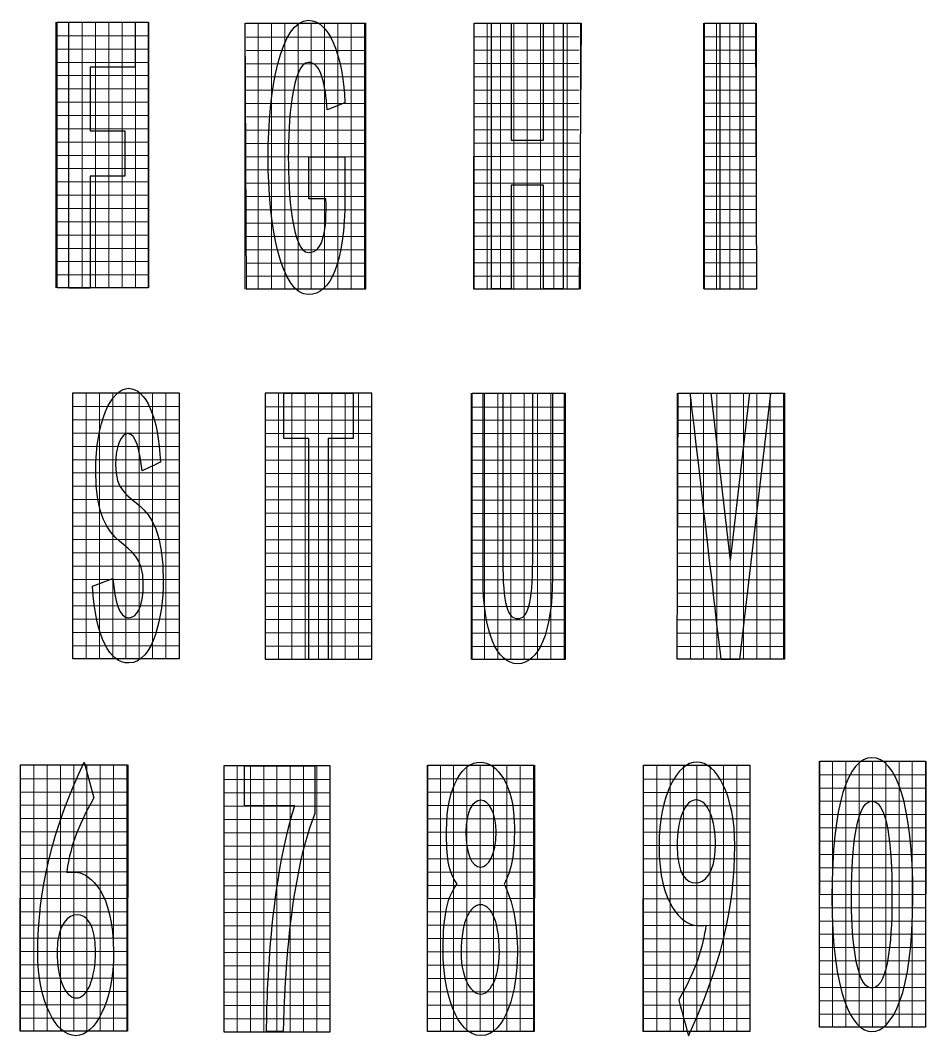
# Model space of a CAD drawing. Header units: millimetres. Extents: x -40 to 114, y -44 to 131.
# Drawn here: x 42.2 to 113.6, y 50.7 to 130.8 of the extents above; entities that cross this region are included whole.
import ezdxf

# ---------------------------------------------------------------- set-up
doc = ezdxf.new("R2010")
doc.units = ezdxf.units.MM
doc.header["$MEASUREMENT"] = 0
doc.layers.add('TEXTO', color=7, linetype='Continuous')

msp = doc.modelspace()

# ---------------------------------------------------------------- linework, layer by layer
at = {"layer": 'TEXTO', "color": 154, "lineweight": 15}
for points in [[(44.9628, 130.6511), (44.9628, 130.6511), (44.9628, 109.6965), (44.9628, 109.6965)], [(46.0101, 130.6511), (46.0101, 130.6511), (46.0101, 109.6965), (46.0101, 109.6965)], [(47.0581, 130.6511), (47.0581, 130.6511), (47.0581, 109.6965), (47.0581, 109.6965)], [(48.1054, 130.6511), (48.1054, 130.6511), (48.1054, 109.6965), (48.1054, 109.6965)], [(49.1527, 130.6511), (49.1527, 130.6511), (49.1527, 109.6965), (49.1527, 109.6965)], [(50.2007, 130.6511), (50.2007, 130.6511), (50.2007, 109.6965), (50.2007, 109.6965)], [(51.248, 130.6511), (51.248, 130.6511), (51.248, 109.6965), (51.248, 109.6965)], [(52.2953, 130.6511), (52.2953, 130.6511), (52.2953, 109.6965), (52.2953, 109.6965)], [(59.8756, 130.5543), (59.8756, 130.5543), (59.8756, 109.5902), (59.8756, 109.5902)], [(60.9232, 130.5543), (60.9232, 130.5543), (60.9232, 109.5902), (60.9232, 109.5902)], [(61.9705, 130.5543), (61.9705, 130.5543), (61.9705, 109.5902), (61.9705, 109.5902)], [(63.0182, 130.5543), (63.0182, 130.5543), (63.0182, 109.5902), (63.0182, 109.5902)], [(64.0658, 130.5543), (64.0658, 130.5543), (64.0658, 109.5902), (64.0658, 109.5902)], [(65.1131, 130.5543), (65.1131, 130.5543), (65.1131, 109.5902), (65.1131, 109.5902)], [(66.1608, 130.5543), (66.1608, 130.5543), (66.1608, 109.5902), (66.1608, 109.5902)], [(67.2085, 130.5543), (67.2085, 130.5543), (67.2085, 109.5902), (67.2085, 109.5902)], [(68.2558, 130.5543), (68.2558, 130.5543), (68.2558, 109.5902), (68.2558, 109.5902)], [(69.3041, 130.5543), (69.3041, 130.5543), (69.3041, 109.5902), (69.3041, 109.5902)], [(77.9441, 130.5678), (77.9441, 130.5678), (77.9441, 109.6036), (77.9441, 109.6036)], [(78.9914, 130.5678), (78.9914, 130.5678), (78.9914, 109.6036), (78.9914, 109.6036)], [(80.039, 130.5678), (80.039, 130.5678), (80.039, 109.6036), (80.039, 109.6036)], [(81.0867, 130.5678), (81.0867, 130.5678), (81.0867, 109.6036), (81.0867, 109.6036)], [(82.134, 130.5678), (82.134, 130.5678), (82.134, 109.6036), (82.134, 109.6036)], [(83.1813, 130.5678), (83.1813, 130.5678), (83.1813, 109.6036), (83.1813, 109.6036)], [(84.2293, 130.5678), (84.2293, 130.5678), (84.2293, 109.6036), (84.2293, 109.6036)], [(85.2766, 130.5678), (85.2766, 130.5678), (85.2766, 109.6036), (85.2766, 109.6036)], [(86.3246, 130.5678), (86.3246, 130.5678), (86.3246, 109.6036), (86.3246, 109.6036)], [(96.0225, 130.5657), (96.0225, 130.5657), (96.0225, 109.6111), (96.0225, 109.6111)], [(97.0702, 130.5657), (97.0702, 130.5657), (97.0702, 109.6111), (97.0702, 109.6111)], [(98.1179, 130.5657), (98.1179, 130.5657), (98.1179, 109.6111), (98.1179, 109.6111)], [(99.1652, 130.5657), (99.1652, 130.5657), (99.1652, 109.6111), (99.1652, 109.6111)], [(100.2128, 130.5657), (100.2128, 130.5657), (100.2128, 109.6111), (100.2128, 109.6111)], [(45.0689, 129.5713), (45.0689, 129.5713), (52.2497, 129.5713), (52.2497, 129.5713)], [(59.9917, 129.4654), (59.9917, 129.4654), (69.3886, 129.4654), (69.3886, 129.4654)], [(77.9317, 129.4784), (77.9317, 129.4784), (86.2347, 129.4784), (86.2347, 129.4784)], [(96.1125, 129.4858), (96.1125, 129.4858), (100.2237, 129.4858), (100.2237, 129.4858)], [(45.0689, 128.5238), (45.0689, 128.5238), (52.2497, 128.5238), (52.2497, 128.5238)], [(59.9917, 128.4177), (59.9917, 128.4177), (69.3886, 128.4177), (69.3886, 128.4177)], [(77.9317, 128.4309), (77.9317, 128.4309), (86.2347, 128.4309), (86.2347, 128.4309)], [(96.1125, 128.4383), (96.1125, 128.4383), (100.2237, 128.4383), (100.2237, 128.4383)], [(45.0689, 127.4761), (45.0689, 127.4761), (52.2497, 127.4761), (52.2497, 127.4761)], [(59.9917, 127.3702), (59.9917, 127.3702), (69.3886, 127.3702), (69.3886, 127.3702)], [(77.9317, 127.3835), (77.9317, 127.3835), (86.2347, 127.3835), (86.2347, 127.3835)], [(96.1125, 127.3907), (96.1125, 127.3907), (100.2237, 127.3907), (100.2237, 127.3907)], [(45.0689, 126.4286), (45.0689, 126.4286), (52.2497, 126.4286), (52.2497, 126.4286)], [(59.9917, 126.3227), (59.9917, 126.3227), (69.3886, 126.3227), (69.3886, 126.3227)], [(77.9317, 126.3358), (77.9317, 126.3358), (86.2347, 126.3358), (86.2347, 126.3358)], [(96.1125, 126.3432), (96.1125, 126.3432), (100.2237, 126.3432), (100.2237, 126.3432)], [(45.0689, 125.3812), (45.0689, 125.3812), (52.2497, 125.3812), (52.2497, 125.3812)], [(59.9917, 125.2751), (59.9917, 125.2751), (69.3886, 125.2751), (69.3886, 125.2751)], [(77.9317, 125.2883), (77.9317, 125.2883), (86.2347, 125.2883), (86.2347, 125.2883)], [(96.1125, 125.2957), (96.1125, 125.2957), (100.2237, 125.2957), (100.2237, 125.2957)], [(45.0689, 124.3335), (45.0689, 124.3335), (52.2497, 124.3335), (52.2497, 124.3335)], [(59.9917, 124.2276), (59.9917, 124.2276), (69.3886, 124.2276), (69.3886, 124.2276)], [(77.9317, 124.2409), (77.9317, 124.2409), (86.2347, 124.2409), (86.2347, 124.2409)], [(96.1125, 124.2481), (96.1125, 124.2481), (100.2237, 124.2481), (100.2237, 124.2481)], [(45.0689, 123.286), (45.0689, 123.286), (52.2497, 123.286), (52.2497, 123.286)], [(59.9917, 123.1799), (59.9917, 123.1799), (69.3886, 123.1799), (69.3886, 123.1799)], [(77.9317, 123.1932), (77.9317, 123.1932), (86.2347, 123.1932), (86.2347, 123.1932)], [(96.1125, 123.2006), (96.1125, 123.2006), (100.2237, 123.2006), (100.2237, 123.2006)], [(45.0689, 122.2386), (45.0689, 122.2386), (52.2497, 122.2386), (52.2497, 122.2386)], [(59.9917, 122.1324), (59.9917, 122.1324), (69.3886, 122.1324), (69.3886, 122.1324)], [(77.9317, 122.1457), (77.9317, 122.1457), (86.2347, 122.1457), (86.2347, 122.1457)], [(96.1125, 122.1531), (96.1125, 122.1531), (100.2237, 122.1531), (100.2237, 122.1531)], [(45.0689, 121.1911), (45.0689, 121.1911), (52.2497, 121.1911), (52.2497, 121.1911)], [(59.9917, 121.085), (59.9917, 121.085), (69.3886, 121.085), (69.3886, 121.085)], [(77.9317, 121.0982), (77.9317, 121.0982), (86.2347, 121.0982), (86.2347, 121.0982)], [(96.1125, 121.1056), (96.1125, 121.1056), (100.2237, 121.1056), (100.2237, 121.1056)], [(45.0689, 120.1441), (45.0689, 120.1441), (52.2497, 120.1441), (52.2497, 120.1441)], [(59.9917, 120.038), (59.9917, 120.038), (69.3886, 120.038), (69.3886, 120.038)], [(77.9317, 120.0513), (77.9317, 120.0513), (86.2347, 120.0513), (86.2347, 120.0513)], [(96.1125, 120.0587), (96.1125, 120.0587), (100.2237, 120.0587), (100.2237, 120.0587)], [(45.0689, 119.0965), (45.0689, 119.0965), (52.2497, 119.0965), (52.2497, 119.0965)], [(59.9917, 118.9905), (59.9917, 118.9905), (69.3886, 118.9905), (69.3886, 118.9905)], [(77.9317, 119.0038), (77.9317, 119.0038), (86.2347, 119.0038), (86.2347, 119.0038)], [(96.1125, 119.011), (96.1125, 119.011), (100.2237, 119.011), (100.2237, 119.011)], [(45.0689, 118.049), (45.0689, 118.049), (52.2497, 118.049), (52.2497, 118.049)], [(59.9917, 117.9429), (59.9917, 117.9429), (69.3886, 117.9429), (69.3886, 117.9429)], [(77.9317, 117.9561), (77.9317, 117.9561), (86.2347, 117.9561), (86.2347, 117.9561)], [(96.1125, 117.9635), (96.1125, 117.9635), (100.2237, 117.9635), (100.2237, 117.9635)], [(45.0689, 117.0015), (45.0689, 117.0015), (52.2497, 117.0015), (52.2497, 117.0015)], [(59.9917, 116.8954), (59.9917, 116.8954), (69.3886, 116.8954), (69.3886, 116.8954)], [(77.9317, 116.9087), (77.9317, 116.9087), (86.2347, 116.9087), (86.2347, 116.9087)], [(96.1125, 116.9161), (96.1125, 116.9161), (100.2237, 116.9161), (100.2237, 116.9161)], [(45.0689, 115.954), (45.0689, 115.954), (52.2497, 115.954), (52.2497, 115.954)], [(59.9917, 115.8479), (59.9917, 115.8479), (69.3886, 115.8479), (69.3886, 115.8479)], [(77.9317, 115.8612), (77.9317, 115.8612), (86.2347, 115.8612), (86.2347, 115.8612)], [(96.1125, 115.8686), (96.1125, 115.8686), (100.2237, 115.8686), (100.2237, 115.8686)], [(45.0689, 114.9064), (45.0689, 114.9064), (52.2497, 114.9064), (52.2497, 114.9064)], [(59.9917, 114.8004), (59.9917, 114.8004), (69.3886, 114.8004), (69.3886, 114.8004)], [(77.9317, 114.8137), (77.9317, 114.8137), (86.2347, 114.8137), (86.2347, 114.8137)], [(96.1125, 114.8209), (96.1125, 114.8209), (100.2237, 114.8209), (100.2237, 114.8209)], [(45.0689, 113.8589), (45.0689, 113.8589), (52.2497, 113.8589), (52.2497, 113.8589)], [(59.9917, 113.7528), (59.9917, 113.7528), (69.3886, 113.7528), (69.3886, 113.7528)], [(77.9317, 113.766), (77.9317, 113.766), (86.2347, 113.766), (86.2347, 113.766)], [(96.1125, 113.7734), (96.1125, 113.7734), (100.2237, 113.7734), (100.2237, 113.7734)], [(45.0689, 112.8114), (45.0689, 112.8114), (52.2497, 112.8114), (52.2497, 112.8114)], [(59.9917, 112.7053), (59.9917, 112.7053), (69.3886, 112.7053), (69.3886, 112.7053)], [(77.9317, 112.7186), (77.9317, 112.7186), (86.2347, 112.7186), (86.2347, 112.7186)], [(96.1125, 112.726), (96.1125, 112.726), (100.2237, 112.726), (100.2237, 112.726)], [(45.0689, 111.7637), (45.0689, 111.7637), (52.2497, 111.7637), (52.2497, 111.7637)], [(59.9917, 111.6578), (59.9917, 111.6578), (69.3886, 111.6578), (69.3886, 111.6578)], [(77.9317, 111.6711), (77.9317, 111.6711), (86.2347, 111.6711), (86.2347, 111.6711)], [(96.1125, 111.6783), (96.1125, 111.6783), (100.2237, 111.6783), (100.2237, 111.6783)], [(45.0689, 110.7169), (45.0689, 110.7169), (52.2497, 110.7169), (52.2497, 110.7169)], [(59.9917, 110.6109), (59.9917, 110.6109), (69.3886, 110.6109), (69.3886, 110.6109)], [(77.9317, 110.6241), (77.9317, 110.6241), (86.2347, 110.6241), (86.2347, 110.6241)], [(96.1125, 110.6315), (96.1125, 110.6315), (100.2237, 110.6315), (100.2237, 110.6315)], [(46.3098, 101.4254), (46.3098, 101.4254), (46.3098, 80.4499), (46.3098, 80.4499)], [(47.3585, 101.4254), (47.3585, 101.4254), (47.3585, 80.4499), (47.3585, 80.4499)], [(48.4069, 101.4254), (48.4069, 101.4254), (48.4069, 80.4499), (48.4069, 80.4499)], [(49.4552, 101.4254), (49.4552, 101.4254), (49.4552, 80.4499), (49.4552, 80.4499)], [(50.5039, 101.4254), (50.5039, 101.4254), (50.5039, 80.4499), (50.5039, 80.4499)], [(51.5526, 101.4254), (51.5526, 101.4254), (51.5526, 80.4499), (51.5526, 80.4499)], [(52.6012, 101.4254), (52.6012, 101.4254), (52.6012, 80.4499), (52.6012, 80.4499)], [(53.6496, 101.4254), (53.6496, 101.4254), (53.6496, 80.4499), (53.6496, 80.4499)], [(54.6983, 101.4254), (54.6983, 101.4254), (54.6983, 80.4499), (54.6983, 80.4499)], [(62.5348, 101.3959), (62.5348, 101.3959), (62.5348, 80.4205), (62.5348, 80.4205)], [(63.5832, 101.3959), (63.5832, 101.3959), (63.5832, 80.4205), (63.5832, 80.4205)], [(64.6319, 101.3959), (64.6319, 101.3959), (64.6319, 80.4205), (64.6319, 80.4205)], [(65.6802, 101.3959), (65.6802, 101.3959), (65.6802, 80.4205), (65.6802, 80.4205)], [(66.7289, 101.3959), (66.7289, 101.3959), (66.7289, 80.4205), (66.7289, 80.4205)], [(67.7776, 101.3959), (67.7776, 101.3959), (67.7776, 80.4205), (67.7776, 80.4205)], [(68.8263, 101.3959), (68.8263, 101.3959), (68.8263, 80.4205), (68.8263, 80.4205)], [(77.7119, 101.3926), (77.7119, 101.3926), (77.7119, 80.408), (77.7119, 80.408)], [(78.7606, 101.3926), (78.7606, 101.3926), (78.7606, 80.408), (78.7606, 80.408)], [(79.8092, 101.3926), (79.8092, 101.3926), (79.8092, 80.408), (79.8092, 80.408)], [(80.8579, 101.3926), (80.8579, 101.3926), (80.8579, 80.408), (80.8579, 80.408)], [(81.9063, 101.3926), (81.9063, 101.3926), (81.9063, 80.408), (81.9063, 80.408)], [(82.9549, 101.3926), (82.9549, 101.3926), (82.9549, 80.408), (82.9549, 80.408)], [(84.0033, 101.3926), (84.0033, 101.3926), (84.0033, 80.408), (84.0033, 80.408)], [(85.052, 101.3926), (85.052, 101.3926), (85.052, 80.408), (85.052, 80.408)], [(93.9503, 101.3964), (93.9503, 101.3964), (93.9503, 80.4118), (93.9503, 80.4118)], [(94.9987, 101.3964), (94.9987, 101.3964), (94.9987, 80.4118), (94.9987, 80.4118)], [(96.0473, 101.3964), (96.0473, 101.3964), (96.0473, 80.4118), (96.0473, 80.4118)], [(97.096, 101.3964), (97.096, 101.3964), (97.096, 80.4118), (97.096, 80.4118)], [(98.1447, 101.3964), (98.1447, 101.3964), (98.1447, 80.4118), (98.1447, 80.4118)], [(99.1931, 101.3964), (99.1931, 101.3964), (99.1931, 80.4118), (99.1931, 80.4118)], [(100.2418, 101.3964), (100.2418, 101.3964), (100.2418, 80.4118), (100.2418, 80.4118)], [(101.2901, 101.3964), (101.2901, 101.3964), (101.2901, 80.4118), (101.2901, 80.4118)], [(102.3395, 101.3964), (102.3395, 101.3964), (102.3395, 80.4118), (102.3395, 80.4118)], [(46.3047, 100.3445), (46.3047, 100.3445), (54.7008, 100.3445), (54.7008, 100.3445)], [(61.4862, 100.315), (61.4862, 100.315), (69.8756, 100.315), (69.8756, 100.315)], [(77.7897, 100.3023), (77.7897, 100.3023), (85.1363, 100.3023), (85.1363, 100.3023)], [(93.9644, 100.306), (93.9644, 100.306), (102.4226, 100.306), (102.4226, 100.306)], [(46.3047, 99.2959), (46.3047, 99.2959), (54.7008, 99.2959), (54.7008, 99.2959)], [(61.4862, 99.2663), (61.4862, 99.2663), (69.8756, 99.2663), (69.8756, 99.2663)], [(77.7897, 99.2537), (77.7897, 99.2537), (85.1363, 99.2537), (85.1363, 99.2537)], [(93.9644, 99.2575), (93.9644, 99.2575), (102.4226, 99.2575), (102.4226, 99.2575)], [(46.3047, 98.2474), (46.3047, 98.2474), (54.7008, 98.2474), (54.7008, 98.2474)], [(61.4862, 98.2178), (61.4862, 98.2178), (69.8756, 98.2178), (69.8756, 98.2178)], [(77.7897, 98.2052), (77.7897, 98.2052), (85.1363, 98.2052), (85.1363, 98.2052)], [(93.9644, 98.209), (93.9644, 98.209), (102.4226, 98.209), (102.4226, 98.209)], [(46.3047, 97.1987), (46.3047, 97.1987), (54.7008, 97.1987), (54.7008, 97.1987)], [(61.4862, 97.1693), (61.4862, 97.1693), (69.8756, 97.1693), (69.8756, 97.1693)], [(77.7897, 97.1567), (77.7897, 97.1567), (85.1363, 97.1567), (85.1363, 97.1567)], [(93.9644, 97.1603), (93.9644, 97.1603), (102.4226, 97.1603), (102.4226, 97.1603)], [(46.3047, 96.1502), (46.3047, 96.1502), (54.7008, 96.1502), (54.7008, 96.1502)], [(61.4862, 96.1208), (61.4862, 96.1208), (69.8756, 96.1208), (69.8756, 96.1208)], [(77.7897, 96.108), (77.7897, 96.108), (85.1363, 96.108), (85.1363, 96.108)], [(93.9644, 96.1118), (93.9644, 96.1118), (102.4226, 96.1118), (102.4226, 96.1118)], [(46.3047, 95.1017), (46.3047, 95.1017), (54.7008, 95.1017), (54.7008, 95.1017)], [(61.4862, 95.0721), (61.4862, 95.0721), (69.8756, 95.0721), (69.8756, 95.0721)], [(77.7897, 95.0595), (77.7897, 95.0595), (85.1363, 95.0595), (85.1363, 95.0595)], [(93.9644, 95.0633), (93.9644, 95.0633), (102.4226, 95.0633), (102.4226, 95.0633)], [(46.3047, 94.0532), (46.3047, 94.0532), (54.7008, 94.0532), (54.7008, 94.0532)], [(61.4862, 94.0236), (61.4862, 94.0236), (69.8756, 94.0236), (69.8756, 94.0236)], [(77.7897, 94.011), (77.7897, 94.011), (85.1363, 94.011), (85.1363, 94.011)], [(93.9644, 94.0148), (93.9644, 94.0148), (102.4226, 94.0148), (102.4226, 94.0148)], [(46.3047, 93.0045), (46.3047, 93.0045), (54.7008, 93.0045), (54.7008, 93.0045)], [(61.4862, 92.975), (61.4862, 92.975), (69.8756, 92.975), (69.8756, 92.975)], [(77.7897, 92.9625), (77.7897, 92.9625), (85.1363, 92.9625), (85.1363, 92.9625)], [(93.9644, 92.9661), (93.9644, 92.9661), (102.4226, 92.9661), (102.4226, 92.9661)], [(46.3047, 91.956), (46.3047, 91.956), (54.7008, 91.956), (54.7008, 91.956)], [(61.4862, 91.9266), (61.4862, 91.9266), (69.8756, 91.9266), (69.8756, 91.9266)], [(77.7897, 91.9138), (77.7897, 91.9138), (85.1363, 91.9138), (85.1363, 91.9138)], [(93.9644, 91.9176), (93.9644, 91.9176), (102.4226, 91.9176), (102.4226, 91.9176)], [(46.3047, 90.908), (46.3047, 90.908), (54.7008, 90.908), (54.7008, 90.908)], [(61.4862, 90.8786), (61.4862, 90.8786), (69.8756, 90.8786), (69.8756, 90.8786)], [(77.7897, 90.866), (77.7897, 90.866), (85.1363, 90.866), (85.1363, 90.866)], [(93.9644, 90.8696), (93.9644, 90.8696), (102.4226, 90.8696), (102.4226, 90.8696)], [(46.3047, 89.8595), (46.3047, 89.8595), (54.7008, 89.8595), (54.7008, 89.8595)], [(61.4862, 89.83), (61.4862, 89.83), (69.8756, 89.83), (69.8756, 89.83)], [(77.7897, 89.8175), (77.7897, 89.8175), (85.1363, 89.8175), (85.1363, 89.8175)], [(93.9644, 89.8211), (93.9644, 89.8211), (102.4226, 89.8211), (102.4226, 89.8211)], [(46.3047, 88.811), (46.3047, 88.811), (54.7008, 88.811), (54.7008, 88.811)], [(61.4862, 88.7813), (61.4862, 88.7813), (69.8756, 88.7813), (69.8756, 88.7813)], [(77.7897, 88.7688), (77.7897, 88.7688), (85.1363, 88.7688), (85.1363, 88.7688)], [(93.9644, 88.7725), (93.9644, 88.7725), (102.4226, 88.7725), (102.4226, 88.7725)], [(46.3047, 87.7623), (46.3047, 87.7623), (54.7008, 87.7623), (54.7008, 87.7623)], [(61.4862, 87.7328), (61.4862, 87.7328), (69.8756, 87.7328), (69.8756, 87.7328)], [(77.7897, 87.7202), (77.7897, 87.7202), (85.1363, 87.7202), (85.1363, 87.7202)], [(93.9644, 87.7241), (93.9644, 87.7241), (102.4226, 87.7241), (102.4226, 87.7241)], [(46.3047, 86.7138), (46.3047, 86.7138), (54.7008, 86.7138), (54.7008, 86.7138)], [(61.4862, 86.6843), (61.4862, 86.6843), (69.8756, 86.6843), (69.8756, 86.6843)], [(77.7897, 86.6717), (77.7897, 86.6717), (85.1363, 86.6717), (85.1363, 86.6717)], [(93.9644, 86.6753), (93.9644, 86.6753), (102.4226, 86.6753), (102.4226, 86.6753)], [(46.3047, 85.6652), (46.3047, 85.6652), (54.7008, 85.6652), (54.7008, 85.6652)], [(61.4862, 85.6358), (61.4862, 85.6358), (69.8756, 85.6358), (69.8756, 85.6358)], [(77.7897, 85.623), (77.7897, 85.623), (85.1363, 85.623), (85.1363, 85.623)], [(93.9644, 85.6269), (93.9644, 85.6269), (102.4226, 85.6269), (102.4226, 85.6269)], [(46.3047, 84.6167), (46.3047, 84.6167), (54.7008, 84.6167), (54.7008, 84.6167)], [(61.4862, 84.5871), (61.4862, 84.5871), (69.8756, 84.5871), (69.8756, 84.5871)], [(77.7897, 84.5745), (77.7897, 84.5745), (85.1363, 84.5745), (85.1363, 84.5745)], [(93.9644, 84.5783), (93.9644, 84.5783), (102.4226, 84.5783), (102.4226, 84.5783)], [(46.3047, 83.568), (46.3047, 83.568), (54.7008, 83.568), (54.7008, 83.568)], [(61.4862, 83.5386), (61.4862, 83.5386), (69.8756, 83.5386), (69.8756, 83.5386)], [(77.7897, 83.526), (77.7897, 83.526), (85.1363, 83.526), (85.1363, 83.526)], [(93.9644, 83.5298), (93.9644, 83.5298), (102.4226, 83.5298), (102.4226, 83.5298)], [(46.3047, 82.5195), (46.3047, 82.5195), (54.7008, 82.5195), (54.7008, 82.5195)], [(61.4862, 82.4901), (61.4862, 82.4901), (69.8756, 82.4901), (69.8756, 82.4901)], [(77.7897, 82.4773), (77.7897, 82.4773), (85.1363, 82.4773), (85.1363, 82.4773)], [(93.9644, 82.4811), (93.9644, 82.4811), (102.4226, 82.4811), (102.4226, 82.4811)], [(46.3047, 81.4717), (46.3047, 81.4717), (54.7008, 81.4717), (54.7008, 81.4717)], [(61.4862, 81.4421), (61.4862, 81.4421), (69.8756, 81.4421), (69.8756, 81.4421)], [(77.7897, 81.4295), (77.7897, 81.4295), (85.1363, 81.4295), (85.1363, 81.4295)], [(93.9644, 81.4331), (93.9644, 81.4331), (102.4226, 81.4331), (102.4226, 81.4331)], [(42.1871, 72.0801), (42.1871, 72.0801), (42.1871, 51.1046), (42.1871, 51.1046)], [(43.2358, 72.0801), (43.2358, 72.0801), (43.2358, 51.1046), (43.2358, 51.1046)], [(44.2841, 72.0801), (44.2841, 72.0801), (44.2841, 51.1046), (44.2841, 51.1046)], [(45.3328, 72.0801), (45.3328, 72.0801), (45.3328, 51.1046), (45.3328, 51.1046)], [(46.3815, 72.0801), (46.3815, 72.0801), (46.3815, 51.1046), (46.3815, 51.1046)], [(47.4302, 72.0801), (47.4302, 72.0801), (47.4302, 51.1046), (47.4302, 51.1046)], [(48.4785, 72.0801), (48.4785, 72.0801), (48.4785, 51.1046), (48.4785, 51.1046)], [(49.5269, 72.0801), (49.5269, 72.0801), (49.5269, 51.1046), (49.5269, 51.1046)], [(50.5755, 72.0801), (50.5755, 72.0801), (50.5755, 51.1046), (50.5755, 51.1046)], [(74.2406, 72.06), (74.2406, 72.06), (74.2406, 51.0846), (74.2406, 51.0846)], [(75.2893, 72.06), (75.2893, 72.06), (75.2893, 51.0846), (75.2893, 51.0846)], [(76.338, 72.06), (76.338, 72.06), (76.338, 51.0846), (76.338, 51.0846)], [(77.3863, 72.06), (77.3863, 72.06), (77.3863, 51.0846), (77.3863, 51.0846)], [(78.4346, 72.06), (78.4346, 72.06), (78.4346, 51.0846), (78.4346, 51.0846)], [(79.4833, 72.06), (79.4833, 72.06), (79.4833, 51.0846), (79.4833, 51.0846)], [(80.532, 72.06), (80.532, 72.06), (80.532, 51.0846), (80.532, 51.0846)], [(81.5807, 72.06), (81.5807, 72.06), (81.5807, 51.0846), (81.5807, 51.0846)], [(82.6291, 72.06), (82.6291, 72.06), (82.6291, 51.0846), (82.6291, 51.0846)], [(91.3158, 72.0592), (91.3158, 72.0592), (91.3158, 51.0742), (91.3158, 51.0742)], [(92.3646, 72.0592), (92.3646, 72.0592), (92.3646, 51.0742), (92.3646, 51.0742)], [(93.4129, 72.0592), (93.4129, 72.0592), (93.4129, 51.0742), (93.4129, 51.0742)], [(94.4616, 72.0592), (94.4616, 72.0592), (94.4616, 51.0742), (94.4616, 51.0742)], [(95.5099, 72.0592), (95.5099, 72.0592), (95.5099, 51.0742), (95.5099, 51.0742)], [(96.5586, 72.0592), (96.5586, 72.0592), (96.5586, 51.0742), (96.5586, 51.0742)], [(97.6073, 72.0592), (97.6073, 72.0592), (97.6073, 51.0742), (97.6073, 51.0742)], [(98.656, 72.0592), (98.656, 72.0592), (98.656, 51.0742), (98.656, 51.0742)], [(99.705, 72.0592), (99.705, 72.0592), (99.705, 51.0742), (99.705, 51.0742)], [(105.1588, 72.3938), (105.1588, 72.3938), (105.1588, 51.4183), (105.1588, 51.4183)], [(106.2072, 72.3938), (106.2072, 72.3938), (106.2072, 51.4183), (106.2072, 51.4183)], [(107.2555, 72.3938), (107.2555, 72.3938), (107.2555, 51.4183), (107.2555, 51.4183)], [(108.3042, 72.3938), (108.3042, 72.3938), (108.3042, 51.4183), (108.3042, 51.4183)], [(109.3529, 72.3938), (109.3529, 72.3938), (109.3529, 51.4183), (109.3529, 51.4183)], [(110.4016, 72.3938), (110.4016, 72.3938), (110.4016, 51.4183), (110.4016, 51.4183)], [(111.4503, 72.3938), (111.4503, 72.3938), (111.4503, 51.4183), (111.4503, 51.4183)], [(112.4986, 72.3938), (112.4986, 72.3938), (112.4986, 51.4183), (112.4986, 51.4183)], [(113.547, 72.3938), (113.547, 72.3938), (113.547, 51.4183), (113.547, 51.4183)], [(59.262, 72.017), (59.262, 72.017), (59.262, 51.0415), (59.262, 51.0415)], [(60.3104, 72.017), (60.3104, 72.017), (60.3104, 51.0415), (60.3104, 51.0415)], [(61.359, 72.017), (61.359, 72.017), (61.359, 51.0415), (61.359, 51.0415)], [(62.4074, 72.017), (62.4074, 72.017), (62.4074, 51.0415), (62.4074, 51.0415)], [(63.4561, 72.017), (63.4561, 72.017), (63.4561, 51.0415), (63.4561, 51.0415)], [(64.5047, 72.017), (64.5047, 72.017), (64.5047, 51.0415), (64.5047, 51.0415)], [(65.5531, 72.017), (65.5531, 72.017), (65.5531, 51.0415), (65.5531, 51.0415)], [(105.1878, 71.3129), (105.1878, 71.3129), (113.5482, 71.3129), (113.5482, 71.3129)], [(42.1722, 70.9991), (42.1722, 70.9991), (50.6361, 70.9991), (50.6361, 70.9991)], [(58.2133, 70.9361), (58.2133, 70.9361), (66.6027, 70.9361), (66.6027, 70.9361)], [(74.2864, 70.9792), (74.2864, 70.9792), (82.6942, 70.9792), (82.6942, 70.9792)], [(91.2797, 70.969), (91.2797, 70.969), (99.6874, 70.969), (99.6874, 70.969)], [(42.1722, 69.9506), (42.1722, 69.9506), (50.6361, 69.9506), (50.6361, 69.9506)], [(58.2133, 69.8876), (58.2133, 69.8876), (66.6027, 69.8876), (66.6027, 69.8876)], [(74.2864, 69.9306), (74.2864, 69.9306), (82.6942, 69.9306), (82.6942, 69.9306)], [(91.2797, 69.9203), (91.2797, 69.9203), (99.6874, 69.9203), (99.6874, 69.9203)], [(105.1878, 70.2642), (105.1878, 70.2642), (113.5482, 70.2642), (113.5482, 70.2642)], [(42.1722, 68.9021), (42.1722, 68.9021), (50.6361, 68.9021), (50.6361, 68.9021)], [(74.2864, 68.8821), (74.2864, 68.8821), (82.6942, 68.8821), (82.6942, 68.8821)], [(91.2797, 68.8718), (91.2797, 68.8718), (99.6874, 68.8718), (99.6874, 68.8718)], [(105.1878, 69.2157), (105.1878, 69.2157), (113.5482, 69.2157), (113.5482, 69.2157)], [(58.2133, 68.839), (58.2133, 68.839), (66.6027, 68.839), (66.6027, 68.839)], [(105.1878, 68.1672), (105.1878, 68.1672), (113.5482, 68.1672), (113.5482, 68.1672)], [(42.1722, 67.8534), (42.1722, 67.8534), (50.6361, 67.8534), (50.6361, 67.8534)], [(58.2133, 67.7904), (58.2133, 67.7904), (66.6027, 67.7904), (66.6027, 67.7904)], [(74.2864, 67.8336), (74.2864, 67.8336), (82.6942, 67.8336), (82.6942, 67.8336)], [(91.2797, 67.8233), (91.2797, 67.8233), (99.6874, 67.8233), (99.6874, 67.8233)], [(42.1722, 66.8049), (42.1722, 66.8049), (50.6361, 66.8049), (50.6361, 66.8049)], [(58.2133, 66.7418), (58.2133, 66.7418), (66.6027, 66.7418), (66.6027, 66.7418)], [(74.2864, 66.7849), (74.2864, 66.7849), (82.6942, 66.7849), (82.6942, 66.7849)], [(91.2797, 66.7746), (91.2797, 66.7746), (99.6874, 66.7746), (99.6874, 66.7746)], [(105.1878, 67.1187), (105.1878, 67.1187), (113.5482, 67.1187), (113.5482, 67.1187)], [(42.1722, 65.7564), (42.1722, 65.7564), (50.6361, 65.7564), (50.6361, 65.7564)], [(58.2133, 65.6934), (58.2133, 65.6934), (66.6027, 65.6934), (66.6027, 65.6934)], [(74.2864, 65.7364), (74.2864, 65.7364), (82.6942, 65.7364), (82.6942, 65.7364)], [(91.2797, 65.7261), (91.2797, 65.7261), (99.6874, 65.7261), (99.6874, 65.7261)], [(105.1878, 66.07), (105.1878, 66.07), (113.5482, 66.07), (113.5482, 66.07)], [(105.1878, 65.0215), (105.1878, 65.0215), (113.5482, 65.0215), (113.5482, 65.0215)], [(42.1722, 64.7079), (42.1722, 64.7079), (50.6361, 64.7079), (50.6361, 64.7079)], [(58.2133, 64.6448), (58.2133, 64.6448), (66.6027, 64.6448), (66.6027, 64.6448)], [(74.2864, 64.6879), (74.2864, 64.6879), (82.6942, 64.6879), (82.6942, 64.6879)], [(91.2797, 64.6776), (91.2797, 64.6776), (99.6874, 64.6776), (99.6874, 64.6776)], [(42.1722, 63.6592), (42.1722, 63.6592), (50.6361, 63.6592), (50.6361, 63.6592)], [(58.2133, 63.5961), (58.2133, 63.5961), (66.6027, 63.5961), (66.6027, 63.5961)], [(74.2864, 63.6392), (74.2864, 63.6392), (82.6942, 63.6392), (82.6942, 63.6392)], [(91.2797, 63.629), (91.2797, 63.629), (99.6874, 63.629), (99.6874, 63.629)], [(105.1878, 63.973), (105.1878, 63.973), (113.5482, 63.973), (113.5482, 63.973)], [(42.1722, 62.6107), (42.1722, 62.6107), (50.6361, 62.6107), (50.6361, 62.6107)], [(58.2133, 62.5476), (58.2133, 62.5476), (66.6027, 62.5476), (66.6027, 62.5476)], [(74.2864, 62.5907), (74.2864, 62.5907), (82.6942, 62.5907), (82.6942, 62.5907)], [(91.2797, 62.5805), (91.2797, 62.5805), (99.6874, 62.5805), (99.6874, 62.5805)], [(105.1878, 62.9244), (105.1878, 62.9244), (113.5482, 62.9244), (113.5482, 62.9244)], [(105.1878, 61.8764), (105.1878, 61.8764), (113.5482, 61.8764), (113.5482, 61.8764)], [(42.1722, 61.5627), (42.1722, 61.5627), (50.6361, 61.5627), (50.6361, 61.5627)], [(58.2133, 61.4996), (58.2133, 61.4996), (66.6027, 61.4996), (66.6027, 61.4996)], [(74.2864, 61.5427), (74.2864, 61.5427), (82.6942, 61.5427), (82.6942, 61.5427)], [(91.2797, 61.5325), (91.2797, 61.5325), (99.6874, 61.5325), (99.6874, 61.5325)], [(42.1722, 60.5142), (42.1722, 60.5142), (50.6361, 60.5142), (50.6361, 60.5142)], [(58.2133, 60.4511), (58.2133, 60.4511), (66.6027, 60.4511), (66.6027, 60.4511)], [(74.2864, 60.4942), (74.2864, 60.4942), (82.6942, 60.4942), (82.6942, 60.4942)], [(91.2797, 60.484), (91.2797, 60.484), (99.6874, 60.484), (99.6874, 60.484)], [(105.1878, 60.8279), (105.1878, 60.8279), (113.5482, 60.8279), (113.5482, 60.8279)], [(42.1722, 59.4656), (42.1722, 59.4656), (50.6361, 59.4656), (50.6361, 59.4656)], [(58.2133, 59.4026), (58.2133, 59.4026), (66.6027, 59.4026), (66.6027, 59.4026)], [(74.2864, 59.4457), (74.2864, 59.4457), (82.6942, 59.4457), (82.6942, 59.4457)], [(91.2797, 59.4353), (91.2797, 59.4353), (99.6874, 59.4353), (99.6874, 59.4353)], [(105.1878, 59.7794), (105.1878, 59.7794), (113.5482, 59.7794), (113.5482, 59.7794)], [(105.1878, 58.7307), (105.1878, 58.7307), (113.5482, 58.7307), (113.5482, 58.7307)], [(42.1722, 58.4171), (42.1722, 58.4171), (50.6361, 58.4171), (50.6361, 58.4171)], [(58.2133, 58.3541), (58.2133, 58.3541), (66.6027, 58.3541), (66.6027, 58.3541)], [(74.2864, 58.3971), (74.2864, 58.3971), (82.6942, 58.3971), (82.6942, 58.3971)], [(91.2797, 58.3868), (91.2797, 58.3868), (99.6874, 58.3868), (99.6874, 58.3868)], [(105.1878, 57.6824), (105.1878, 57.6824), (113.5482, 57.6824), (113.5482, 57.6824)], [(42.1722, 57.3684), (42.1722, 57.3684), (50.6361, 57.3684), (50.6361, 57.3684)], [(58.2133, 57.3054), (58.2133, 57.3054), (66.6027, 57.3054), (66.6027, 57.3054)], [(74.2864, 57.3485), (74.2864, 57.3485), (82.6942, 57.3485), (82.6942, 57.3485)], [(91.2797, 57.3381), (91.2797, 57.3381), (99.6874, 57.3381), (99.6874, 57.3381)], [(42.1722, 56.3198), (42.1722, 56.3198), (50.6361, 56.3198), (50.6361, 56.3198)], [(58.2133, 56.2571), (58.2133, 56.2571), (66.6027, 56.2571), (66.6027, 56.2571)], [(74.2864, 56.2998), (74.2864, 56.2998), (82.6942, 56.2998), (82.6942, 56.2998)], [(91.2797, 56.2898), (91.2797, 56.2898), (99.6874, 56.2898), (99.6874, 56.2898)], [(105.1878, 56.6337), (105.1878, 56.6337), (113.5482, 56.6337), (113.5482, 56.6337)], [(42.1722, 55.2714), (42.1722, 55.2714), (50.6361, 55.2714), (50.6361, 55.2714)], [(74.2864, 55.2514), (74.2864, 55.2514), (82.6942, 55.2514), (82.6942, 55.2514)], [(91.2797, 55.2411), (91.2797, 55.2411), (99.6874, 55.2411), (99.6874, 55.2411)], [(105.1878, 55.585), (105.1878, 55.585), (113.5482, 55.585), (113.5482, 55.585)], [(58.2133, 55.2084), (58.2133, 55.2084), (66.6027, 55.2084), (66.6027, 55.2084)], [(105.1878, 54.5363), (105.1878, 54.5363), (113.5482, 54.5363), (113.5482, 54.5363)], [(42.1722, 54.2227), (42.1722, 54.2227), (50.6361, 54.2227), (50.6361, 54.2227)], [(58.2133, 54.1597), (58.2133, 54.1597), (66.6027, 54.1597), (66.6027, 54.1597)], [(74.2864, 54.2031), (74.2864, 54.2031), (82.6942, 54.2031), (82.6942, 54.2031)], [(91.2797, 54.1928), (91.2797, 54.1928), (99.6874, 54.1928), (99.6874, 54.1928)], [(42.1722, 53.1744), (42.1722, 53.1744), (50.6361, 53.1744), (50.6361, 53.1744)], [(58.2133, 53.111), (58.2133, 53.111), (66.6027, 53.111), (66.6027, 53.111)], [(74.2864, 53.1544), (74.2864, 53.1544), (82.6942, 53.1544), (82.6942, 53.1544)], [(91.2797, 53.1441), (91.2797, 53.1441), (99.6874, 53.1441), (99.6874, 53.1441)], [(105.1878, 53.488), (105.1878, 53.488), (113.5482, 53.488), (113.5482, 53.488)], [(42.1722, 52.1264), (42.1722, 52.1264), (50.6361, 52.1264), (50.6361, 52.1264)], [(58.2133, 52.063), (58.2133, 52.063), (66.6027, 52.063), (66.6027, 52.063)], [(74.2864, 52.1064), (74.2864, 52.1064), (82.6942, 52.1064), (82.6942, 52.1064)], [(91.2797, 52.0961), (91.2797, 52.0961), (99.6874, 52.0961), (99.6874, 52.0961)], [(105.1878, 52.44), (105.1878, 52.44), (113.5482, 52.44), (113.5482, 52.44)]]:
    msp.add_open_spline(points, degree=3, dxfattribs=at)
at = {"layer": 'TEXTO', "color": 154, "lineweight": 30}
for points in [[(45.0689, 109.69), (45.0689, 109.69), (45.0841, 130.6517), (45.0841, 130.6517)], [(45.084, 130.6516), (45.084, 130.6516), (52.25, 130.6516), (52.25, 130.6516)], [(52.2498, 130.6516), (52.2498, 130.6516), (52.2498, 109.6899), (52.2498, 109.6899)], [(59.9955, 109.5897), (59.9955, 109.5897), (59.9126, 130.5546), (59.9126, 130.5546)], [(59.9204, 130.5545), (59.9204, 130.5545), (69.3893, 130.5545), (69.3893, 130.5545)], [(69.3927, 130.5545), (69.3927, 130.5545), (69.3884, 109.5896), (69.3884, 109.5896)], [(77.9317, 109.603), (77.9317, 109.603), (77.9472, 130.5679), (77.9472, 130.5679)], [(77.9509, 130.5678), (77.9509, 130.5678), (86.3947, 130.5678), (86.3947, 130.5678)], [(86.3983, 130.5678), (86.3983, 130.5678), (86.2347, 109.6029), (86.2347, 109.6029)], [(96.1201, 109.6045), (96.1201, 109.6045), (96.1126, 130.5662), (96.1126, 130.5662)], [(96.1162, 130.5662), (96.1162, 130.5662), (100.1436, 130.5662), (100.1436, 130.5662)], [(100.1474, 130.5662), (100.1474, 130.5662), (100.2239, 109.6045), (100.2239, 109.6045)], [(52.2498, 109.69), (52.2498, 109.69), (45.069, 109.69), (45.069, 109.69)], [(69.3885, 109.5897), (69.3885, 109.5897), (59.9916, 109.5897), (59.9916, 109.5897)], [(86.2347, 109.603), (86.2347, 109.603), (77.9317, 109.603), (77.9317, 109.603)], [(100.2238, 109.6045), (100.2238, 109.6045), (96.1126, 109.6045), (96.1126, 109.6045)], [(46.3047, 80.4437), (46.3047, 80.4437), (46.3202, 101.4259), (46.3202, 101.4259)], [(46.3201, 101.4259), (46.3201, 101.4259), (54.7007, 101.4259), (54.7007, 101.4259)], [(54.7007, 101.4259), (54.7007, 101.4259), (54.7007, 80.4437), (54.7007, 80.4437)], [(77.7897, 80.4073), (77.7897, 80.4073), (77.8056, 101.3927), (77.8056, 101.3927)], [(77.8056, 101.3926), (77.8056, 101.3926), (85.1363, 101.3926), (85.1363, 101.3926)], [(85.1364, 101.3926), (85.1364, 101.3926), (85.1364, 80.4073), (85.1364, 80.4073)], [(93.9686, 80.411), (93.9686, 80.411), (94.0271, 101.3963), (94.0271, 101.3963)], [(94.0309, 101.3964), (94.0309, 101.3964), (102.4225, 101.3964), (102.4225, 101.3964)], [(102.4225, 101.3964), (102.4225, 101.3964), (102.4225, 80.4111), (102.4225, 80.4111)], [(54.7007, 80.4437), (54.7007, 80.4437), (46.3046, 80.4437), (46.3046, 80.4437)], [(85.1364, 80.4073), (85.1364, 80.4073), (77.7898, 80.4073), (77.7898, 80.4073)], [(102.4225, 80.411), (102.4225, 80.411), (93.9643, 80.411), (93.9643, 80.411)], [(42.1722, 51.0984), (42.1722, 51.0984), (42.1874, 72.083), (42.1874, 72.083)], [(42.1912, 72.083), (42.1912, 72.083), (50.636, 72.0809), (50.636, 72.0809)], [(50.6403, 72.0809), (50.6403, 72.0809), (50.6361, 51.0984), (50.6361, 51.0984)], [(74.2864, 51.0784), (74.2864, 51.0784), (74.3019, 72.0609), (74.3019, 72.0609)], [(74.3057, 72.0608), (74.3057, 72.0608), (82.694, 72.0608), (82.694, 72.0608)], [(82.6979, 72.0608), (82.6979, 72.0608), (82.6941, 51.0782), (82.6941, 51.0782)], [(91.2797, 51.0739), (91.2797, 51.0739), (91.2952, 72.0592), (91.2952, 72.0592)], [(91.2952, 72.0594), (91.2952, 72.0594), (99.6874, 72.0594), (99.6874, 72.0594)], [(99.6874, 72.0594), (99.6874, 72.0594), (99.6874, 51.074), (99.6874, 51.074)], [(105.1878, 51.412), (105.1878, 51.412), (105.2036, 72.3945), (105.2036, 72.3945)], [(105.207, 72.3943), (105.207, 72.3943), (113.5488, 72.3943), (113.5488, 72.3943)], [(113.5525, 72.3943), (113.5525, 72.3943), (113.5482, 51.4118), (113.5482, 51.4118)], [(113.5483, 51.412), (113.5483, 51.412), (105.1879, 51.412), (105.1879, 51.412)], [(50.6362, 51.0984), (50.6362, 51.0984), (42.1723, 51.0984), (42.1723, 51.0984)], [(82.6942, 51.0784), (82.6942, 51.0784), (74.2864, 51.0784), (74.2864, 51.0784)], [(99.6874, 51.0739), (99.6874, 51.0739), (91.2797, 51.0739), (91.2797, 51.0739)]]:
    msp.add_open_spline(points, degree=3, dxfattribs=at)
at = {"layer": 'TEXTO', "color": 250}
for points, knots in [([(51.2191, 130.6501), (51.2191, 130.6501), (45.9987, 130.6501), (45.9987, 130.6501), (45.9987, 130.6501), (45.9987, 130.6501), (45.9987, 109.6708), (45.9987, 109.6708), (45.9987, 109.6708), (45.9987, 109.6708), (47.6814, 109.6708), (47.6814, 109.6708), (47.6814, 109.6708), (47.6814, 109.6708), (47.6814, 118.5156), (47.6814, 118.5156), (47.6814, 118.5156), (47.6814, 118.5156), (50.4102, 118.5156), (50.4102, 118.5156), (50.4102, 118.5156), (50.4102, 118.5156), (50.4102, 122.0748), (50.4102, 122.0748), (50.4102, 122.0748), (50.4102, 122.0748), (47.6814, 122.0748), (47.6814, 122.0748), (47.6814, 122.0748), (47.6814, 122.0748), (47.6814, 127.0906), (47.6814, 127.0906), (47.6814, 127.0906), (47.6814, 127.0906), (51.2191, 127.0906), (51.2191, 127.0906), (51.2191, 127.0906), (51.2191, 127.0906), (51.2191, 130.6501), (51.2191, 130.6501)], [0, 0, 0, 0, 0.0909091, 0.0909091, 0.0909091, 0.0909091, 0.1818182, 0.1818182, 0.1818182, 0.1818182, 0.2727273, 0.2727273, 0.2727273, 0.2727273, 0.3636364, 0.3636364, 0.3636364, 0.3636364, 0.4545455, 0.4545455, 0.4545455, 0.4545455, 0.5454545, 0.5454545, 0.5454545, 0.5454546, 0.6363636, 0.6363636, 0.6363636, 0.6363636, 0.7272727, 0.7272727, 0.7272727, 0.7272727, 0.8181818, 0.8181818, 0.8181818, 0.8181818, 1, 1, 1, 1]), ([(66.2704, 116.7155), (66.33, 114.3424), (66.1109, 112.4822), (64.9062, 112.4822), (64.9062, 112.4822), (63.572, 112.4822), (63.3028, 117.2817), (63.3028, 119.9784), (63.3028, 119.9784), (63.3028, 122.675), (63.572, 127.4749), (64.9062, 127.4749), (64.9062, 127.4749), (65.8717, 127.4749), (66.2404, 125.7491), (66.3698, 123.7266), (66.3698, 123.7266), (66.3698, 123.7266), (67.7637, 124.2929), (67.7637, 124.2929), (67.7637, 124.2929), (67.6046, 128.2838), (66.4295, 130.7917), (64.9062, 130.7917), (64.9062, 130.7917), (62.6953, 130.7917), (61.7093, 125.2637), (61.7093, 119.9784), (61.7093, 119.9784), (61.7093, 114.6931), (62.6953, 109.165), (64.9062, 109.165), (64.9062, 109.165), (66.6217, 109.165), (67.7637, 111.68), (67.7637, 116.7265), (67.7637, 116.7265), (67.7637, 116.7265), (67.7637, 120.0324), (67.7637, 120.0324), (67.7637, 120.0324), (67.7637, 120.0324), (64.9256, 120.0324), (64.9256, 120.0324), (64.9256, 120.0324), (64.9256, 120.0324), (64.9256, 116.7155), (64.9256, 116.7155), (64.9256, 116.7155), (64.9256, 116.7155), (66.2704, 116.7155), (66.2704, 116.7155)], [0, 0, 0, 0, 0.0714286, 0.0714286, 0.0714286, 0.0714286, 0.1428571, 0.1428571, 0.1428571, 0.1428572, 0.2142857, 0.2142857, 0.2142857, 0.2142857, 0.2857143, 0.2857143, 0.2857143, 0.2857143, 0.3571429, 0.3571429, 0.3571429, 0.3571429, 0.4285714, 0.4285714, 0.4285714, 0.4285714, 0.5, 0.5, 0.5, 0.5, 0.5714286, 0.5714286, 0.5714286, 0.5714286, 0.6428571, 0.6428571, 0.6428571, 0.6428572, 0.7142857, 0.7142857, 0.7142857, 0.7142857, 0.7857143, 0.7857143, 0.7857143, 0.7857143, 0.8571429, 0.8571429, 0.8571429, 0.8571429, 1, 1, 1, 1]), ([(83.4252, 117.7992), (83.4252, 117.7992), (83.4252, 109.6112), (83.4252, 109.6112), (83.4252, 109.6112), (83.4252, 109.6112), (84.9785, 109.6112), (84.9785, 109.6112), (84.9785, 109.6112), (84.9785, 109.6112), (84.9785, 130.5659), (84.9785, 130.5659), (84.9785, 130.5659), (84.9785, 130.5659), (83.4252, 130.5659), (83.4252, 130.5659), (83.4252, 130.5659), (83.4252, 130.5659), (83.4252, 121.3545), (83.4252, 121.3545), (83.4252, 121.3545), (83.4252, 121.3545), (80.8658, 121.3545), (80.8658, 121.3545), (80.8658, 121.3545), (80.8658, 121.3545), (80.8658, 130.5659), (80.8658, 130.5659), (80.8658, 130.5659), (80.8658, 130.5659), (79.3125, 130.5659), (79.3125, 130.5659), (79.3125, 130.5659), (79.3125, 130.5659), (79.3125, 109.6112), (79.3125, 109.6112), (79.3125, 109.6112), (79.3125, 109.6112), (80.8658, 109.6112), (80.8658, 109.6112), (80.8658, 109.6112), (80.8658, 109.6112), (80.8658, 117.7992), (80.8658, 117.7992), (80.8658, 117.7992), (80.8658, 117.7992), (83.4252, 117.7992), (83.4252, 117.7992)], [0, 0, 0, 0, 0.0769231, 0.0769231, 0.0769231, 0.0769231, 0.1538462, 0.1538462, 0.1538462, 0.1538462, 0.2307692, 0.2307692, 0.2307692, 0.2307692, 0.3076923, 0.3076923, 0.3076923, 0.3076923, 0.3846154, 0.3846154, 0.3846154, 0.3846154, 0.4615385, 0.4615385, 0.4615385, 0.4615385, 0.5384615, 0.5384615, 0.5384615, 0.5384615, 0.6153846, 0.6153846, 0.6153846, 0.6153846, 0.6923077, 0.6923077, 0.6923077, 0.6923077, 0.7692308, 0.7692308, 0.7692308, 0.7692308, 0.8461538, 0.8461538, 0.8461538, 0.8461539, 1, 1, 1, 1]), ([(98.8952, 130.5634), (98.8952, 130.5634), (97.3416, 130.5634), (97.3416, 130.5634), (97.3416, 130.5634), (97.3416, 130.5634), (97.3416, 109.6077), (97.3416, 109.6077), (97.3416, 109.6077), (97.3416, 109.6077), (98.8952, 109.6077), (98.8952, 109.6077), (98.8952, 109.6077), (98.8952, 109.6077), (98.8952, 130.5634), (98.8952, 130.5634)], [0, 0, 0, 0, 0.2, 0.2, 0.2, 0.2, 0.4, 0.4, 0.4, 0.4, 0.6, 0.6, 0.6, 0.6, 1, 1, 1, 1]), ([(53.2145, 95.9453), (53.0808, 99.4819), (52.0651, 101.7767), (50.7112, 101.7767), (50.7112, 101.7767), (49.3265, 101.7767), (48.1158, 99.0769), (48.1158, 95.2972), (48.1158, 95.2972), (48.1158, 88.1429), (51.87, 90.5728), (51.87, 86.361), (51.87, 86.361), (51.87, 84.5519), (51.3472, 83.688), (50.7217, 83.688), (50.7217, 83.688), (49.9622, 83.688), (49.6133, 85.0109), (49.4697, 86.7928), (49.4697, 86.7928), (49.4697, 86.7928), (47.8692, 86.1719), (47.8692, 86.1719), (47.8692, 86.1719), (48.1158, 82.0684), (49.2133, 80.1242), (50.7316, 80.1242), (50.7316, 80.1242), (52.7015, 80.1242), (53.4403, 83.9582), (53.4403, 86.5229), (53.4403, 86.5229), (53.4403, 94.3521), (49.6853, 91.6527), (49.6853, 95.7833), (49.6853, 95.7833), (49.6853, 97.2142), (50.1365, 98.2129), (50.6597, 98.2129), (50.6597, 98.2129), (51.3063, 98.2129), (51.6139, 96.7281), (51.7677, 95.27), (51.7677, 95.27), (51.7677, 95.27), (53.2145, 95.9453), (53.2145, 95.9453)], [0, 0, 0, 0, 0.0769231, 0.0769231, 0.0769231, 0.0769231, 0.1538462, 0.1538462, 0.1538462, 0.1538462, 0.2307692, 0.2307692, 0.2307692, 0.2307692, 0.3076923, 0.3076923, 0.3076923, 0.3076923, 0.3846154, 0.3846154, 0.3846154, 0.3846154, 0.4615385, 0.4615385, 0.4615385, 0.4615385, 0.5384615, 0.5384615, 0.5384615, 0.5384615, 0.6153846, 0.6153846, 0.6153846, 0.6153846, 0.6923077, 0.6923077, 0.6923077, 0.6923077, 0.7692308, 0.7692308, 0.7692308, 0.7692308, 0.8461538, 0.8461538, 0.8461538, 0.8461539, 1, 1, 1, 1]), ([(68.4022, 101.3961), (68.4022, 101.3961), (62.9592, 101.3961), (62.9592, 101.3961), (62.9592, 101.3961), (62.9592, 101.3961), (62.9592, 97.8323), (62.9592, 97.8323), (62.9592, 97.8323), (62.9592, 97.8323), (64.9231, 97.8323), (64.9231, 97.8323), (64.9231, 97.8323), (64.9231, 97.8323), (64.9231, 80.3917), (64.9231, 80.3917), (64.9231, 80.3917), (64.9231, 80.3917), (66.439, 80.3917), (66.439, 80.3917), (66.439, 80.3917), (66.439, 80.3917), (66.439, 97.8323), (66.439, 97.8323), (66.439, 97.8323), (66.439, 97.8323), (68.4022, 97.8323), (68.4022, 97.8323), (68.4022, 97.8323), (68.4022, 97.8323), (68.4022, 101.3961), (68.4022, 101.3961)], [0, 0, 0, 0, 0.1111111, 0.1111111, 0.1111111, 0.1111111, 0.2222222, 0.2222222, 0.2222222, 0.2222222, 0.3333333, 0.3333333, 0.3333333, 0.3333333, 0.4444444, 0.4444444, 0.4444444, 0.4444445, 0.5555556, 0.5555556, 0.5555556, 0.5555556, 0.6666667, 0.6666667, 0.6666667, 0.6666667, 0.7777778, 0.7777778, 0.7777778, 0.7777778, 1, 1, 1, 1]), ([(82.5674, 101.3888), (82.5674, 101.3888), (82.5674, 88.2136), (82.5674, 88.2136), (82.5674, 88.2136), (82.5674, 84.7042), (82.1776, 83.6243), (81.3884, 83.6243), (81.3884, 83.6243), (80.5996, 83.6243), (80.2094, 84.7042), (80.2094, 88.2136), (80.2094, 88.2136), (80.2094, 88.2136), (80.2094, 101.3888), (80.2094, 101.3888), (80.2094, 101.3888), (80.2094, 101.3888), (78.6516, 101.3888), (78.6516, 101.3888), (78.6516, 101.3888), (78.6516, 101.3888), (78.6516, 86.8639), (78.6516, 86.8639), (78.6516, 86.8639), (78.6516, 82.5441), (79.7505, 80.0606), (81.3884, 80.0606), (81.3884, 80.0606), (83.0267, 80.0606), (84.1253, 82.5441), (84.1253, 86.8639), (84.1253, 86.8639), (84.1253, 86.8639), (84.1253, 101.3888), (84.1253, 101.3888), (84.1253, 101.3888), (84.1253, 101.3888), (82.5674, 101.3888), (82.5674, 101.3888)], [0, 0, 0, 0, 0.0909091, 0.0909091, 0.0909091, 0.0909091, 0.1818182, 0.1818182, 0.1818182, 0.1818182, 0.2727273, 0.2727273, 0.2727273, 0.2727273, 0.3636364, 0.3636364, 0.3636364, 0.3636364, 0.4545455, 0.4545455, 0.4545455, 0.4545455, 0.5454545, 0.5454545, 0.5454545, 0.5454546, 0.6363636, 0.6363636, 0.6363636, 0.6363636, 0.7272727, 0.7272727, 0.7272727, 0.7272727, 0.8181818, 0.8181818, 0.8181818, 0.8181818, 1, 1, 1, 1]), ([(99.6916, 101.3964), (99.6916, 101.3964), (98.1633, 88.1948), (98.1633, 88.1948), (98.1633, 88.1948), (98.1633, 88.1948), (98.1379, 88.1948), (98.1379, 88.1948), (98.1379, 88.1948), (98.1379, 88.1948), (96.6097, 101.3961), (96.6097, 101.3961), (96.6097, 101.3961), (96.6097, 101.3961), (94.9908, 101.3961), (94.9908, 101.3961), (94.9908, 101.3961), (94.9908, 101.3961), (97.4222, 80.3913), (97.4222, 80.3913), (97.4222, 80.3913), (97.4222, 80.3913), (98.8791, 80.3913), (98.8791, 80.3913), (98.8791, 80.3913), (98.8791, 80.3913), (101.3105, 101.3961), (101.3105, 101.3961), (101.3105, 101.3961), (101.3105, 101.3961), (99.6916, 101.3964), (99.6916, 101.3964)], [0, 0, 0, 0, 0.1111111, 0.1111111, 0.1111111, 0.1111111, 0.2222222, 0.2222222, 0.2222222, 0.2222222, 0.3333333, 0.3333333, 0.3333333, 0.3333333, 0.4444444, 0.4444444, 0.4444444, 0.4444445, 0.5555556, 0.5555556, 0.5555556, 0.5555556, 0.6666667, 0.6666667, 0.6666667, 0.6666667, 0.7777778, 0.7777778, 0.7777778, 0.7777778, 1, 1, 1, 1]), ([(46.6961, 63.6057), (46.3987, 63.6459), (46.0114, 63.6516), (45.8293, 63.6057), (45.8293, 63.6057), (46.0396, 65.2966), (46.622, 67.1409), (47.9739, 69.4865), (47.9739, 69.4865), (47.9739, 69.4865), (47.1981, 72.3154), (47.1981, 72.3154), (47.1981, 72.3154), (44.7272, 67.0375), (43.5479, 62.2369), (43.5479, 57.3319), (43.5479, 57.3319), (43.5479, 53.3854), (44.9812, 50.7388), (46.5592, 50.7388), (46.5592, 50.7388), (48.0649, 50.7388), (49.5247, 53.3854), (49.5247, 57.3319), (49.5247, 57.3319), (49.5247, 62.0877), (47.6313, 63.4805), (46.6961, 63.6057)], [0, 0, 0, 0, 0.125, 0.125, 0.125, 0.125, 0.25, 0.25, 0.25, 0.25, 0.375, 0.375, 0.375, 0.375, 0.5, 0.5, 0.5, 0.5, 0.625, 0.625, 0.625, 0.625, 0.75, 0.75, 0.75, 0.75, 1, 1, 1, 1]), ([(80.3096, 62.6886), (80.9365, 63.8507), (81.1284, 65.0008), (81.1284, 67.1082), (81.1284, 67.1082), (81.1284, 70.5764), (79.723, 72.3103), (78.4367, 72.3103), (78.4367, 72.3103), (77.0965, 72.3103), (75.7786, 70.5305), (75.7786, 66.892), (75.7786, 66.892), (75.7786, 64.8385), (75.8735, 63.8027), (76.6041, 62.6886), (76.6041, 62.6886), (75.6883, 61.509), (75.503, 59.6731), (75.503, 57.2954), (75.503, 57.2954), (75.503, 54.3768), (76.5123, 50.7439), (78.4794, 50.7439), (78.4794, 50.7439), (80.4758, 50.7439), (81.3666, 54.3853), (81.3666, 57.2386), (81.3666, 57.2386), (81.3666, 59.5891), (81.0212, 61.3047), (80.3096, 62.6886)], [0, 0, 0, 0, 0.1111111, 0.1111111, 0.1111111, 0.1111111, 0.2222222, 0.2222222, 0.2222222, 0.2222222, 0.3333333, 0.3333333, 0.3333333, 0.3333333, 0.4444444, 0.4444444, 0.4444444, 0.4444445, 0.5555556, 0.5555556, 0.5555556, 0.5555556, 0.6666667, 0.6666667, 0.6666667, 0.6666667, 0.7777778, 0.7777778, 0.7777778, 0.7777778, 1, 1, 1, 1]), ([(94.8546, 50.7388), (94.8546, 50.7388), (97.3251, 56.0167), (98.5048, 60.817), (98.5048, 65.722), (98.5048, 65.722), (98.5048, 69.6689), (97.0711, 72.3154), (95.4935, 72.3154)], [0.625, 0.625, 0.625, 0.625, 0.62500001, 0.75, 0.75, 0.75, 0.75000001, 1, 1, 1, 1]), ([(109.3178, 51.0742), (109.3178, 51.0742), (110.8897, 51.0742), (112.5432, 53.9529), (112.5432, 61.6741), (112.5432, 61.6741), (112.5432, 69.0186), (111.2125, 72.6504), (109.3178, 72.6504)], [0.4, 0.4, 0.4, 0.4, 0.40000001, 0.6, 0.6, 0.6, 0.60000001, 1, 1, 1, 1]), ([(65.3984, 72.0189), (65.3984, 72.0189), (59.8573, 72.0189), (59.8573, 72.0189), (59.8573, 72.0189), (59.8573, 72.0189), (59.8573, 68.8626), (59.8573, 68.8626), (59.8573, 68.8626), (59.8573, 68.8626), (63.8247, 68.8626), (63.8247, 68.8626), (63.8247, 68.8626), (61.5524, 61.9164), (61.5895, 51.072), (61.5895, 51.072), (61.5895, 51.072), (61.5895, 51.072), (62.9046, 51.072), (62.9046, 51.072), (62.9046, 51.072), (62.9046, 51.072), (62.9805, 62.4254), (65.3984, 68.2463), (65.3984, 68.2463), (65.3984, 68.2463), (65.3984, 72.0189), (65.3984, 72.0189)], [0, 0, 0, 0, 0.125, 0.125, 0.125, 0.125, 0.25, 0.25, 0.25, 0.25, 0.375, 0.375, 0.375, 0.375, 0.5, 0.5, 0.5, 0.5, 0.625, 0.625, 0.625, 0.625, 0.75, 0.75, 0.75, 0.75, 1, 1, 1, 1]), ([(78.4794, 69.3008), (79.1063, 69.3008), (79.6912, 68.295), (79.6912, 66.8013), (79.6912, 66.8013), (79.6912, 64.9948), (79.0153, 64.0296), (78.4794, 64.0296), (78.4794, 64.0296), (77.7305, 64.0296), (77.3061, 65.1532), (77.3061, 66.8013), (77.3061, 66.8013), (77.3061, 68.3864), (77.8346, 69.3008), (78.4794, 69.3008)], [0, 0, 0, 0, 0.2, 0.2, 0.2, 0.2, 0.4, 0.4, 0.4, 0.4, 0.6, 0.6, 0.6, 0.6, 1, 1, 1, 1]), ([(95.399, 62.7791), (94.7054, 62.7791), (93.9512, 63.4603), (93.9512, 65.722), (93.9512, 65.722), (93.9512, 67.7914), (94.5943, 69.3366), (95.448, 69.3366), (95.448, 69.3366), (96.3698, 69.3366), (96.9992, 67.7755), (96.9777, 65.722), (96.9777, 65.722), (96.9777, 63.4603), (96.0555, 62.7791), (95.399, 62.7791)], [0, 0, 0, 0, 0.2, 0.2, 0.2, 0.2, 0.4, 0.4, 0.4, 0.4, 0.6, 0.6, 0.6, 0.6, 1, 1, 1, 1]), ([(107.6957, 61.6741), (107.6957, 61.6741), (107.6957, 64.2296), (107.8749, 69.2338), (109.3178, 69.2338)], [0.2, 0.2, 0.2, 0.2, 0.20000001, 0.4, 0.4, 0.4, 0.4]), ([(109.3178, 69.2338), (109.3178, 69.2338), (110.7606, 69.2338), (110.8957, 64.2296), (110.8957, 61.6741), (110.8957, 61.6741), (110.8957, 59.1451), (110.7176, 54.4909), (109.3178, 54.4909)], [0.4, 0.4, 0.4, 0.4, 0.40000001, 0.6, 0.6, 0.6, 0.60000001, 1, 1, 1, 1]), ([(92.5274, 65.722), (92.5274, 65.722), (92.5274, 60.9666), (94.4214, 59.5738), (95.3563, 59.4482)], [0.125, 0.125, 0.125, 0.125, 0.12500001, 0.25, 0.25, 0.25, 0.25]), ([(106.1625, 61.6741), (106.1625, 61.6741), (106.1625, 53.9529), (107.7461, 51.0742), (109.3178, 51.0742)], [0.2, 0.2, 0.2, 0.2, 0.20000001, 0.4, 0.4, 0.4, 0.4]), ([(78.4794, 54.0184), (77.8095, 54.0184), (76.929, 55.0369), (76.929, 57.2728), (76.929, 57.2728), (76.929, 59.8516), (77.6321, 61.0581), (78.4794, 61.0581), (78.4794, 61.0581), (79.1345, 61.0581), (79.9389, 60.088), (79.9389, 57.2954), (79.9389, 57.2954), (79.9389, 55.0718), (79.1063, 54.0184), (78.4794, 54.0184)], [0, 0, 0, 0, 0.2, 0.2, 0.2, 0.2, 0.4, 0.4, 0.4, 0.4, 0.6, 0.6, 0.6, 0.6, 1, 1, 1, 1]), ([(46.6047, 53.7173), (45.6829, 53.7173), (45.0536, 55.2787), (45.0751, 57.3319), (45.0751, 57.3319), (45.0751, 59.5939), (45.9969, 60.2751), (46.6538, 60.2751), (46.6538, 60.2751), (47.347, 60.2751), (48.1012, 59.5939), (48.1012, 57.3319), (48.1012, 57.3319), (48.1012, 55.2629), (47.4584, 53.7173), (46.6047, 53.7173)], [0, 0, 0, 0, 0.2, 0.2, 0.2, 0.2, 0.4, 0.4, 0.4, 0.4, 0.6, 0.6, 0.6, 0.6, 1, 1, 1, 1]), ([(96.2234, 59.4482), (96.2234, 59.4482), (96.0128, 57.7573), (95.4307, 55.9134), (94.0789, 53.5674)], [0.375, 0.375, 0.375, 0.375, 0.37500001, 0.5, 0.5, 0.5, 0.5]), ([(95.3563, 59.4482), (95.3563, 59.4482), (95.654, 59.4083), (96.0407, 59.4027), (96.2234, 59.4482)], [0.25, 0.25, 0.25, 0.25, 0.25000001, 0.375, 0.375, 0.375, 0.375]), ([(94.0789, 53.5674), (94.0789, 53.5674), (94.0789, 53.5674), (94.8546, 50.7388), (94.8546, 50.7388)], [0.5, 0.5, 0.5, 0.5, 0.50000001, 0.625, 0.625, 0.625, 0.625])]:
    msp.add_open_spline(points, degree=3, knots=knots, dxfattribs=at)
at = {"layer": 'TEXTO', "color": 154, "lineweight": 30}
for points in [[(61.4863, 101.3964), (61.4863, 101.3964), (69.8757, 101.3964), (69.8757, 101.3964), (69.8757, 101.3964), (69.8757, 101.3964), (69.8757, 80.4139), (69.8757, 80.4139), (69.8757, 80.4139), (69.8757, 80.4139), (61.4863, 80.4139), (61.4863, 80.4139), (61.4863, 80.4139), (61.4863, 80.4139), (61.4863, 101.3964), (61.4863, 101.3964)], [(58.2132, 72.0178), (58.2132, 72.0178), (66.6026, 72.0178), (66.6026, 72.0178), (66.6026, 72.0178), (66.6026, 72.0178), (66.6026, 51.0353), (66.6026, 51.0353), (66.6026, 51.0353), (66.6026, 51.0353), (58.2132, 51.0353), (58.2132, 51.0353), (58.2132, 51.0353), (58.2132, 51.0353), (58.2132, 72.0178), (58.2132, 72.0178)]]:
    msp.add_open_spline(points, degree=3, knots=[0, 0, 0, 0, 0.2, 0.2, 0.2, 0.2, 0.4, 0.4, 0.4, 0.4, 0.6, 0.6, 0.6, 0.6, 1, 1, 1, 1], dxfattribs=at)
at = {"layer": 'TEXTO', "color": 250}
for points in [[(95.4935, 72.3154), (93.9875, 72.3154), (92.5274, 69.6689), (92.5274, 65.722)], [(109.3178, 72.6504), (107.423, 72.6504), (106.1625, 69.0186), (106.1625, 61.6741)], [(109.3178, 54.4909), (107.9183, 54.4909), (107.6957, 59.1451), (107.6957, 61.6741)]]:
    msp.add_open_spline(points, degree=3, dxfattribs=at)

doc.saveas('drawing.dxf')
